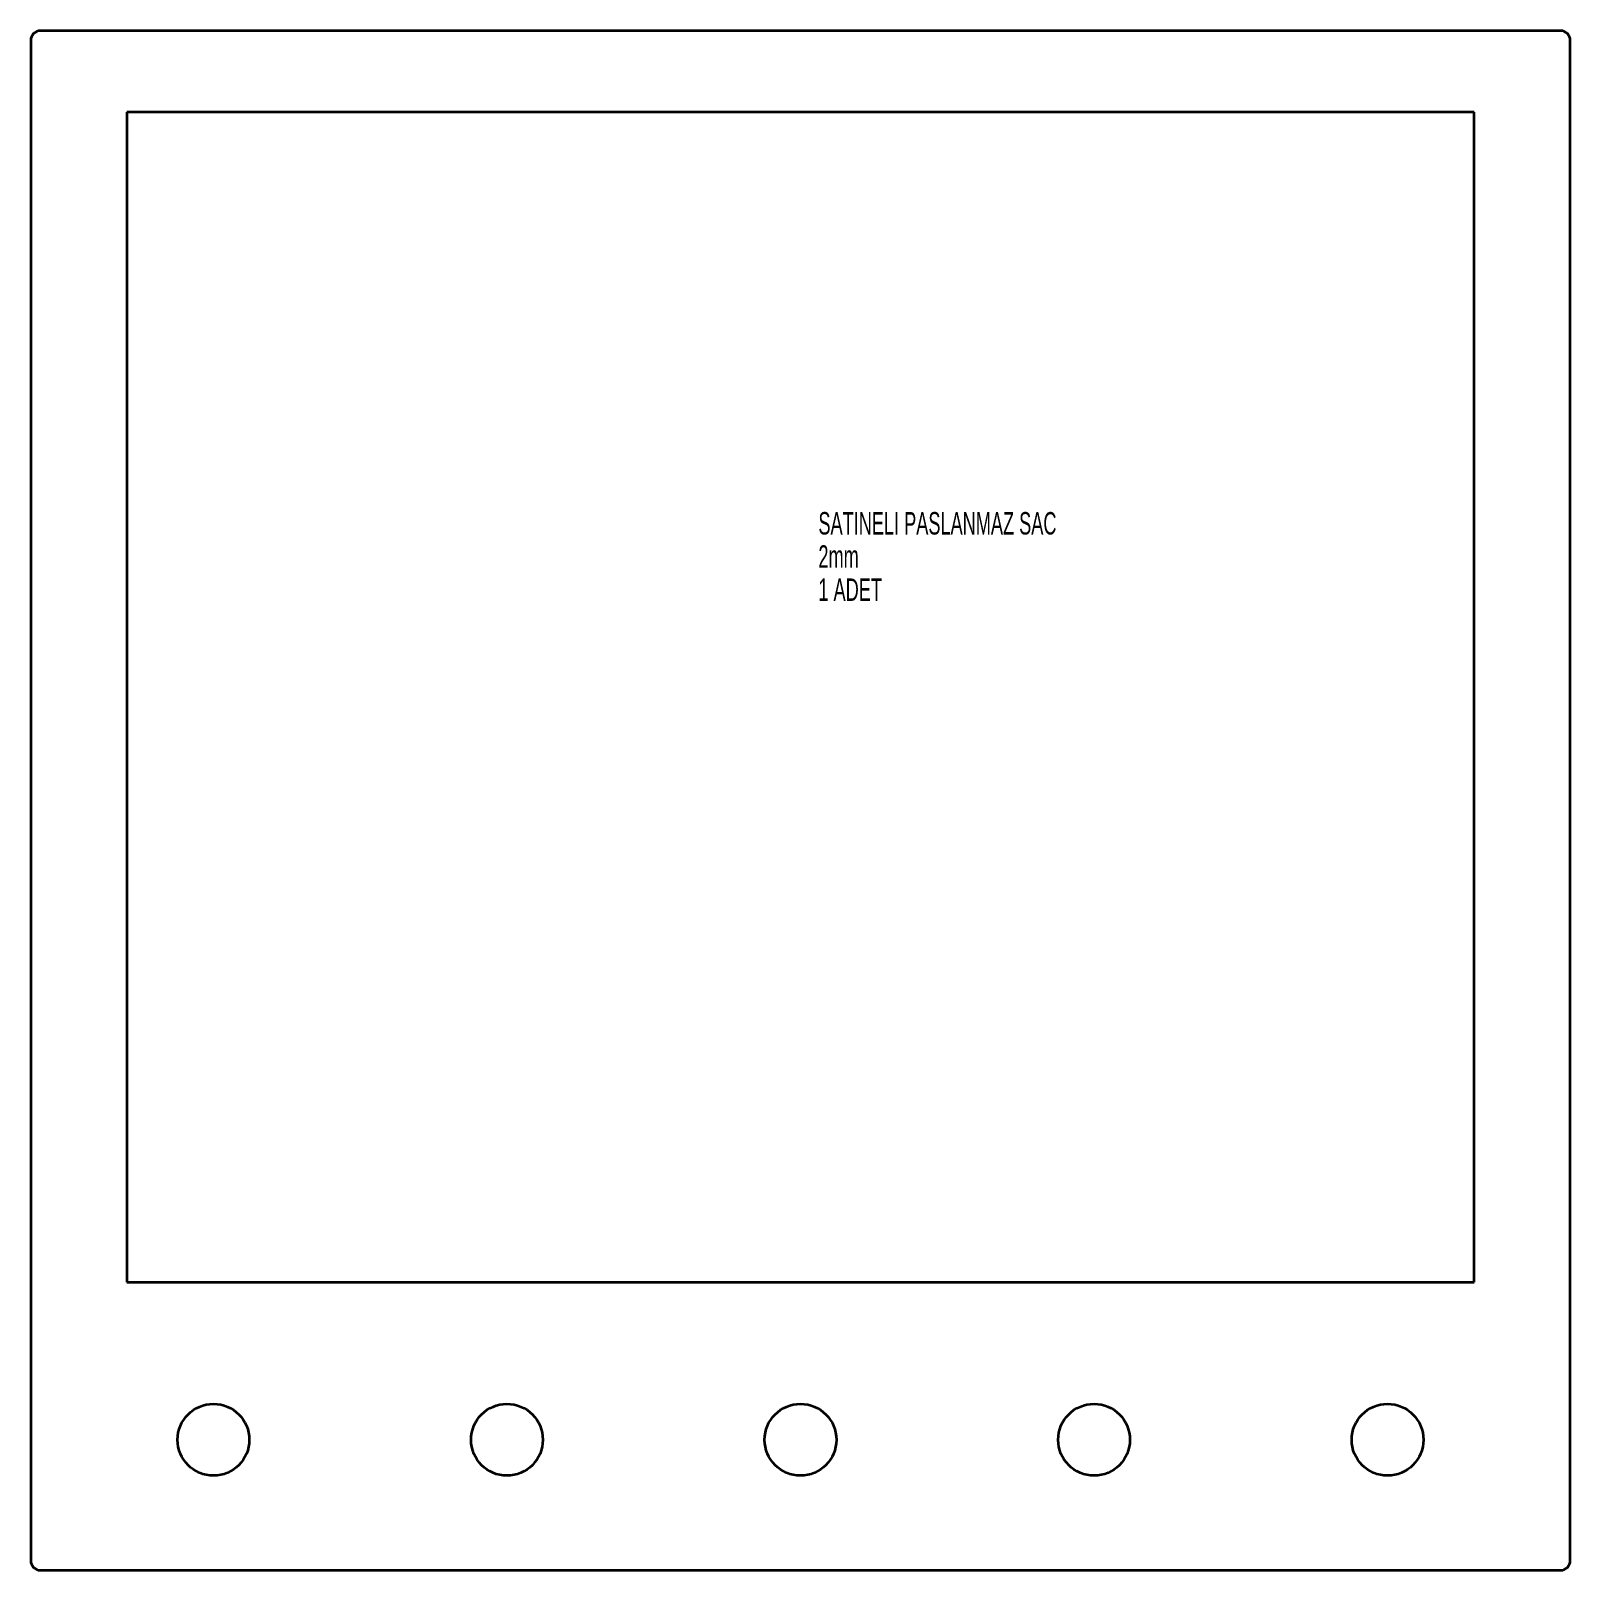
# Model space of a CAD drawing. Header units: millimetres. Extents: x -493 to -21, y -132 to 340.
import ezdxf

# ---------------------------------------------------------------- set-up
doc = ezdxf.new("R2010")
doc.units = ezdxf.units.MM
doc.styles.add('SLDTEXTSTYLE0', font='TXT', dxfattribs={"width": 0.605})

# ---------------------------------------------------------------- blocks, each defined once
blk = doc.blocks.new('SW_NOTE_0')
at = {"color": 0, "linetype": 'Continuous', "lineweight": 0, "attachment_point": 1, "style": 'SLDTEXTSTYLE0'}
for s, insert, char_height in [('SATINELI PASLANMAZ SAC', (0, 8.87), 6.8792), ('2mm', (0, -1.3), 6.879), ('1 ADET', (0, -11.48), 6.879)]:
    blk.add_mtext(s, dxfattribs=dict(at, insert=insert, char_height=char_height))

msp = doc.modelspace()

# ---------------------------------------------------------------- linework, layer by layer
at = {"color": 7, "linetype": 'Continuous', "lineweight": 35}
for p, q in [((-23.87, 340.02), (-489.87, 340.02)), ((-492.87, 337.02), (-492.87, -128.98)), ((-20.87, -128.98), (-20.87, 337.02)), ((-50.32, 315.02), (-463.42, 315.02)), ((-463.42, 315.02), (-463.42, -43.68)), ((-50.32, -43.68), (-50.32, 315.02)), ((-463.42, -43.68), (-50.32, -43.68)), ((-489.87, -131.98), (-23.87, -131.98))]:
    msp.add_line(p, q, dxfattribs=at)
for centre in [(-436.87, -91.98), (-346.87, -91.98), (-256.87, -91.98), (-166.87, -91.98), (-76.87, -91.98)]:
    msp.add_circle(centre, 11, dxfattribs=at)
for centre, start, end in [((-489.87, 337.02), 90, 180), ((-23.87, 337.02), 0, 90), ((-489.87, -128.98), 180, 270), ((-23.87, -128.98), 270, 0)]:
    msp.add_arc(centre, 3, start, end, dxfattribs=at)

# ---------------------------------------------------------------- block references
at = {"color": 7, "linetype": 'Continuous', "lineweight": 0}
msp.add_blockref('SW_NOTE_0', (-251.38, 183.58), dxfattribs=at)

doc.saveas('drawing.dxf')
